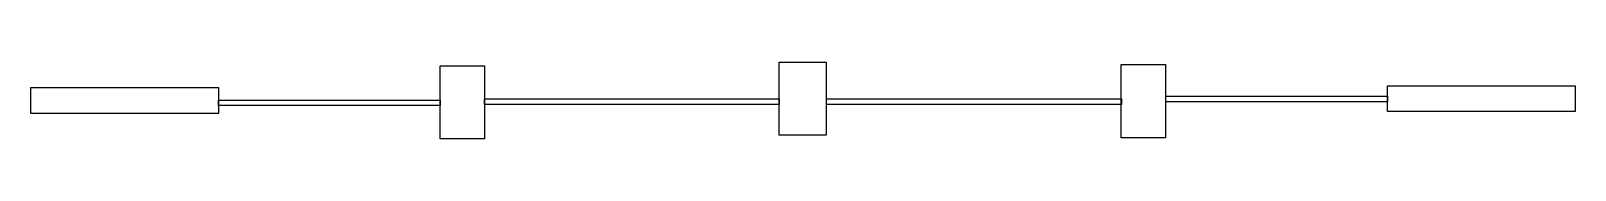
# Model space of a CAD drawing. Extents: x 0 to 167, y 61 to 69.
import ezdxf

# ---------------------------------------------------------------- set-up
doc = ezdxf.new("R2010")
doc.units = 0
doc.layers.add('Metal1', color=7, linetype='CONTINUOUS')

msp = doc.modelspace()

# ---------------------------------------------------------------- linework, layer by layer
at = {"layer": 'Metal1'}
for points in [[(44.287012, 68.763902), (49.087012, 68.763902), (49.087012, 60.863902), (44.287012, 60.863902)], [(80.967431, 69.136098), (86.067431, 69.136098), (86.067431, 61.236098), (80.967431, 61.236098)], [(117.984021, 68.877803), (122.784021, 68.877803), (122.784021, 60.977803), (117.984021, 60.977803)], [(-0.000514, 66.39862), (20.295319, 66.39862), (20.295319, 63.59862), (-0.000514, 63.59862)], [(86.097923, 65.177803), (117.997923, 65.177803), (117.997923, 64.577803), (86.097923, 64.577803)], [(122.797171, 65.463902), (146.797171, 65.463902), (146.797171, 64.863902), (122.797171, 64.863902)], [(146.80468, 66.599274), (167.100514, 66.599274), (167.100514, 63.799274), (146.80468, 63.799274)], [(20.296369, 65.048794), (44.296369, 65.048794), (44.296369, 64.448794), (20.296369, 64.448794)], [(49.087012, 65.163902), (80.987012, 65.163902), (80.987012, 64.563902), (49.087012, 64.563902)]]:
    msp.add_lwpolyline(points, close=True, dxfattribs=at)

doc.saveas('drawing.dxf')
